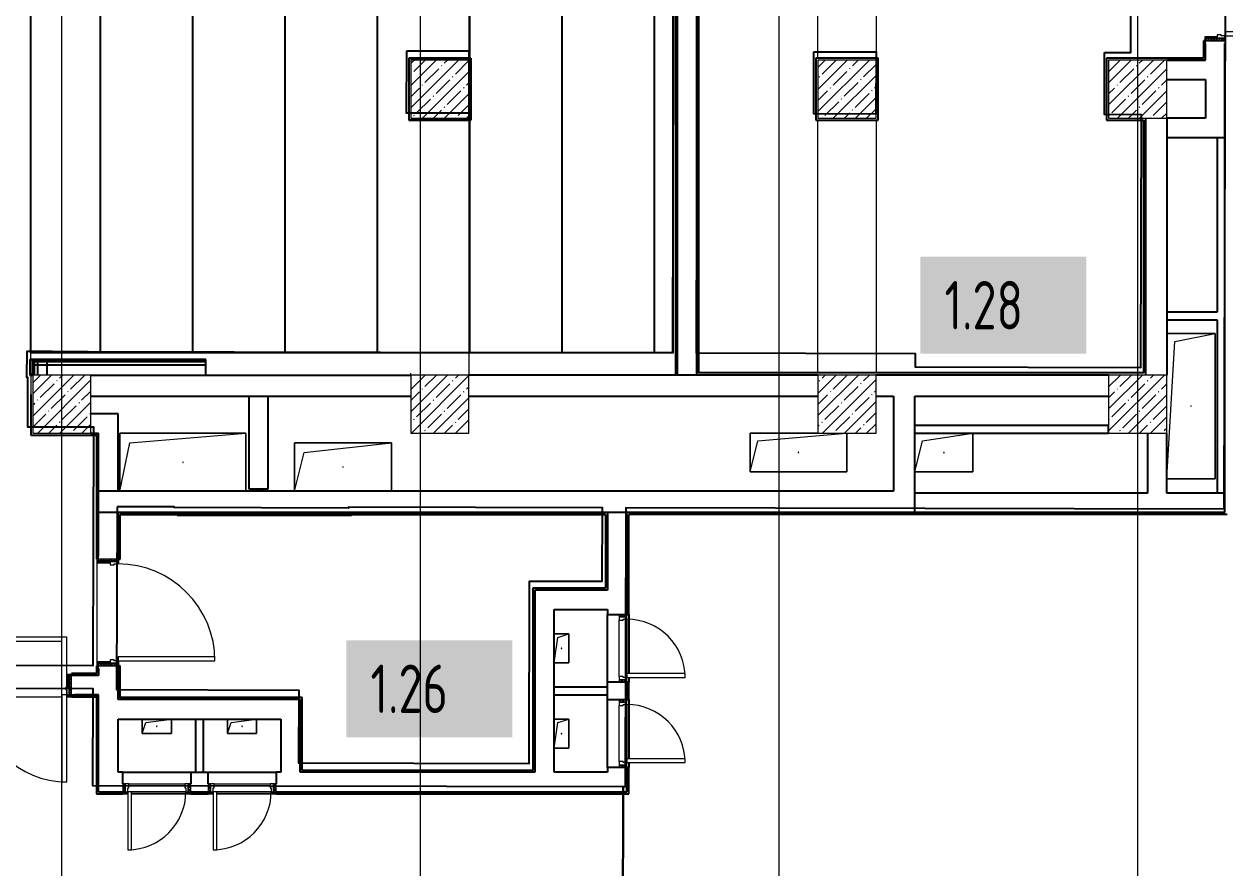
# Model space of a CAD drawing. Header units: millimetres. Extents: x 3914 to 443608, y -156176 to 78197.
# Drawn here: x 48077 to 60467, y -136000 to -127290 of the extents above; entities that cross this region are included whole.
import ezdxf

# ---------------------------------------------------------------- set-up
doc = ezdxf.new("R2010")
doc.units = ezdxf.units.MM
doc.linetypes.add('200_ШТРИХ__ш1_п0_6_', pattern=[160, 100, -60])
for name, color, linetype, lineweight in [('A-DOOR-1', 7, 'Continuous', 5), ('A-DOOR-2', 7, '200_ШТРИХ__ш1_п0_6_', 5), ('A-DOOR-FRAM-2', 7, 'Continuous', 5), ('A-FLOR', 7, 'Continuous', 9), ('A-GENM', 7, 'Continuous', 9), ('S-COLS-1', 7, 'Continuous', 5), ('Оси', 7, 'Continuous', 9)]:
    doc.layers.add(name, color=color, linetype=linetype, lineweight=lineweight)
doc.layers.add('A-DOOR-FRAM-1', color=7, linetype='Continuous', lineweight=5, true_color=0xc0c0c0)
doc.styles.add('СПДС', font='ГОСТ тип А.ttf', dxfattribs={"width": 0.9})
pattern_1 = [(135, (1751.41, 164.685), (-14.14214, -14.14214), []), (225, (1751.41, 164.685), (14.14214, -14.14214), [])]
pattern_2 = [(45, (-371.384, 164.685), (-14.1421, 14.1421), []), (135, (-371.384, 164.685), (-14.1421, -14.1421), [])]
pattern_3 = [(135, (1951.41, 164.685), (-14.14214, -14.14214), []), (225, (1951.41, 164.685), (14.14214, -14.14214), [])]
pattern_4 = [(45, (-171.384, 164.685), (-14.1421, 14.1421), []), (135, (-171.384, 164.685), (-14.1421, -14.1421), [])]

# ---------------------------------------------------------------- blocks, each defined once
blk = doc.blocks.new('BSC_Колонна _Прямоугольная - 600х600-V20-Объем проектирования 1 этажа')
at = {"layer": 'S-COLS-1'}
h = blk.add_hatch(dxfattribs=at)
h.set_pattern_fill('FP_30', color=256, style=0, pattern_type=2)
h.set_pattern_definition([(45, (-26110, -14900), (-114.04925, 114.04925), []), (45, (-25995.95, -14900), (-114.04925, 114.04925), [201.613, -40.323, 6.706, -33.617])])
h.paths.add_polyline_path([(300, -300), (300, 300), (-300, 300), (-300, -300)])
for p, q in [((300, 300), (-300, 300)), ((-300, 300), (-300, -300)), ((300, -300), (300, 300)), ((-300, -300), (300, -300))]:
    blk.add_line(p, q, dxfattribs=at)
blk = doc.blocks.new('BSC_Колонна _Прямоугольная - 600х600-V55-Объем проектирования 1 этажа')
at = {"layer": 'S-COLS-1'}
h = blk.add_hatch(dxfattribs=at)
h.set_pattern_fill('FP_81', color=256, style=0, pattern_type=2)
h.set_pattern_definition([(45, (-33310, -18150), (-114.04925, 114.04925), []), (45, (-33195.95, -18150), (-114.04925, 114.04925), [201.613, -40.323, 6.706, -33.617])])
h.paths.add_polyline_path([(-300, -300), (300, -300), (300, 300), (-300, 300), (-300, -138)])
for p, q in [((300, 300), (-300, 300)), ((-300, 300), (-300, -300)), ((300, -300), (300, 300)), ((-300, -300), (300, -300))]:
    blk.add_line(p, q, dxfattribs=at)
blk = doc.blocks.new('BSC_Колонна _Прямоугольная - 600х600-V68-Объем проектирования 1 этажа')
at = {"layer": 'S-COLS-1'}
h = blk.add_hatch(dxfattribs=at)
h.set_pattern_fill('FP_90', color=256, style=0, pattern_type=2)
h.set_pattern_definition([(45, (-33310, -14900), (-114.04925, 114.04925), []), (45, (-33195.95, -14900), (-114.04925, 114.04925), [201.613, -40.323, 6.706, -33.617])])
h.paths.add_polyline_path([(300, -300), (300, 300), (-300, 300), (-300, -300), (-100, -300)])
for p, q in [((300, 300), (-300, 300)), ((-300, 300), (-300, -300)), ((300, -300), (300, 300)), ((-300, -300), (300, -300))]:
    blk.add_line(p, q, dxfattribs=at)
blk = doc.blocks.new('BSC_Колонна _Прямоугольная - 600х600-V87-Объем проектирования 1 этажа')
at = {"layer": 'S-COLS-1'}
h = blk.add_hatch(dxfattribs=at)
h.set_pattern_fill('FP_104', color=256, style=0, pattern_type=2)
h.set_pattern_definition([(45, (-30310, -14900), (-114.04925, 114.04925), []), (45, (-30195.95, -14900), (-114.04925, 114.04925), [201.613, -40.323, 6.706, -33.617])])
h.paths.add_polyline_path([(31, -300), (300, -300), (300, 300), (-300, 300), (-300, -300)])
for p, q in [((300, 300), (-300, 300)), ((-300, 300), (-300, -300)), ((300, -300), (300, 300)), ((-300, -300), (300, -300))]:
    blk.add_line(p, q, dxfattribs=at)
blk = doc.blocks.new('110_Дверь_СКБ_2Ст - Д-10 1800x2100h_Актовый зал EI30-23435156-Объем проектирования 1 этажа')
at = {"layer": 'A-DOOR-2'}
h = blk.add_hatch(dxfattribs=at)
h.set_pattern_fill('FP_114', color=256, style=0, pattern_type=2)
h.set_pattern_definition([(135, (1351.41, 164.685), (-14.1421, -14.1421), []), (225, (1351.41, 164.685), (14.1421, -14.1421), [])])
h.paths.add_polyline_path([(937.5, 100), (937.5, -100), (962.5, -100), (962.5, 100)])
at = {"layer": 'A-DOOR-FRAM-2'}
h = blk.add_hatch(dxfattribs=at)
h.set_pattern_fill('FP_115', color=256, style=0, pattern_type=2)
h.set_pattern_definition([(45, (-771.384, 164.685), (-14.1421, 14.1421), []), (135, (-771.384, 164.685), (-14.1421, -14.1421), [])])
h.paths.add_polyline_path([(-937.5, 100), (-937.5, -100), (-912.5, -100), (-912.5, 100)])
at = {"layer": 'A-DOOR-1'}
for p, q in [((-887.5, 1000), (-887.5, 100)), ((-837.5, 1000), (-887.5, 1000)), ((-837.5, 100), (-837.5, 1000)), ((912.5, 1000), (862.5, 1000)), ((862.5, 1000), (862.5, 100)), ((912.5, 100), (912.5, 1000)), ((-887.5, 100), (-837.5, 100)), ((862.5, 100), (912.5, 100))]:
    blk.add_line(p, q, dxfattribs=at)
for centre, start, end in [((-887.5, 100), 0, 90), ((912.5, 100), 90, 180)]:
    blk.add_arc(centre, 900, start, end, dxfattribs=at)
at = {"layer": 'A-DOOR-FRAM-1'}
for p, q in [((-897.5, 108), (-967.5, 108)), ((-967.5, 108), (-967.5, 100)), ((-967.5, 100), (-897.5, 100)), ((-912.5, 100), (-937.5, 100)), ((-937.5, 100), (-937.5, -100)), ((-887.5, 100), (-912.5, 100)), ((-912.5, 100), (-912.5, 20)), ((-912.5, -100), (-912.5, 100)), ((-912.5, 20), (-877.5, 20)), ((-897.5, 20), (-912.5, 20)), ((-912.5, 20), (-912.5, -100)), ((-897.5, 100), (-897.5, 108)), ((-897.5, -100), (-897.5, 20)), ((-887.5, 50), (-887.5, 100)), ((-877.5, 50), (-887.5, 50)), ((-877.5, 20), (-877.5, 50)), ((912.5, 50), (902.5, 50)), ((902.5, 50), (902.5, 20)), ((902.5, 20), (937.5, 20)), ((912.5, 100), (912.5, 50)), ((937.5, 100), (912.5, 100)), ((992.5, 108), (922.5, 108)), ((922.5, 108), (922.5, 100)), ((922.5, 100), (992.5, 100)), ((937.5, 20), (922.5, 20)), ((922.5, 20), (922.5, -100)), ((937.5, 20), (937.5, 100)), ((962.5, 100), (937.5, 100)), ((937.5, 100), (937.5, -100)), ((937.5, -100), (937.5, 20)), ((962.5, -100), (962.5, 100)), ((992.5, 100), (992.5, 108)), ((-897.5, -100), (-967.5, -100)), ((-967.5, -100), (-967.5, -108)), ((-967.5, -108), (-897.5, -108)), ((-937.5, -100), (-912.5, -100)), ((-912.5, -100), (-897.5, -100)), ((-897.5, -108), (-897.5, -100)), ((922.5, -100), (937.5, -100)), ((992.5, -100), (922.5, -100)), ((922.5, -100), (922.5, -108)), ((922.5, -108), (992.5, -108)), ((937.5, -100), (962.5, -100)), ((992.5, -108), (992.5, -100))]:
    blk.add_line(p, q, dxfattribs=at)
blk = doc.blocks.new('110_Дверь_СКБ_1Ст_Внутренняя1 - Д-4к_п__1100x2100h_Артистические EI30-23988509-Объем проектирования 1 этажа')
at = {"layer": 'A-DOOR-2'}
h = blk.add_hatch(dxfattribs=at)
h.set_pattern_fill('FP_75', color=256, style=0, pattern_type=2)
h.set_pattern_definition(pattern_1)
h.paths.add_polyline_path([(562.5, 100), (537.5, 100), (537.5, -100), (562.5, -100)])
at = {"layer": 'A-DOOR-FRAM-2'}
h = blk.add_hatch(dxfattribs=at)
h.set_pattern_fill('FP_76', color=256, style=0, pattern_type=2)
h.set_pattern_definition(pattern_2)
h.paths.add_polyline_path([(-512.5, -100), (-512.5, 100), (-537.5, 100), (-537.5, -100)])
at = {"layer": 'A-DOOR-1'}
for p, q in [((512.5, 1100), (472.5, 1100)), ((472.5, 1100), (472.5, 100)), ((512.5, 100), (512.5, 1100)), ((472.5, 100), (512.5, 100))]:
    blk.add_line(p, q, dxfattribs=at)
blk.add_arc((512.5, 100), 1000, 90, 180, dxfattribs=at)
at = {"layer": 'A-DOOR-FRAM-1'}
for p, q in [((-497.5, 108), (-567.5, 108)), ((-567.5, 108), (-567.5, 100)), ((-567.5, 100), (-497.5, 100)), ((-512.5, 100), (-537.5, 100)), ((-537.5, 100), (-537.5, -100)), ((-487.5, 100), (-512.5, 100)), ((-512.5, 100), (-512.5, 20)), ((-512.5, -100), (-512.5, 100)), ((-497.5, 100), (-512.5, 100)), ((-512.5, 100), (-512.5, 99)), ((-512.5, 99), (-497.5, 99)), ((-512.5, 20), (-477.5, 20)), ((-497.5, 20), (-512.5, 20)), ((-512.5, 20), (-512.5, -100)), ((-497.5, 100), (-497.5, 108)), ((-497.5, 99), (-497.5, 100)), ((-497.5, -100), (-497.5, 20)), ((-487.5, 60), (-487.5, 100)), ((-477.5, 60), (-487.5, 60)), ((-477.5, 20), (-477.5, 60)), ((512.5, 60), (502.5, 60)), ((502.5, 60), (502.5, 20)), ((502.5, 20), (537.5, 20)), ((512.5, 100), (512.5, 60)), ((537.5, 100), (512.5, 100)), ((592.5, 108), (522.5, 108)), ((522.5, 108), (522.5, 100)), ((537.5, 100), (522.5, 100)), ((522.5, 100), (522.5, 99)), ((522.5, 100), (592.5, 100)), ((522.5, 99), (537.5, 99)), ((537.5, 20), (522.5, 20)), ((522.5, 20), (522.5, -100)), ((537.5, 20), (537.5, 100)), ((562.5, 100), (537.5, 100)), ((537.5, 100), (537.5, -100)), ((537.5, 99), (537.5, 100)), ((537.5, -100), (537.5, 20)), ((562.5, -100), (562.5, 100)), ((592.5, 100), (592.5, 108)), ((-497.5, -100), (-567.5, -100)), ((-567.5, -100), (-567.5, -108)), ((-567.5, -108), (-497.5, -108)), ((-537.5, -100), (-512.5, -100)), ((-512.5, -100), (-497.5, -100)), ((-497.5, -108), (-497.5, -100)), ((522.5, -100), (537.5, -100)), ((592.5, -100), (522.5, -100)), ((522.5, -100), (522.5, -108)), ((522.5, -108), (592.5, -108)), ((537.5, -100), (562.5, -100)), ((592.5, -108), (592.5, -100))]:
    blk.add_line(p, q, dxfattribs=at)
blk = doc.blocks.new('110_Дверь_СКБ_1Ст_Внутренняя1 - Д-4к_л_ 1100x2100h_кладовая-31838514-Объем проектирования 1 этажа')
at = {"layer": 'A-DOOR-2'}
h = blk.add_hatch(dxfattribs=at)
h.set_pattern_fill('FP_75', color=256, style=0, pattern_type=2)
h.set_pattern_definition(pattern_1)
h.paths.add_polyline_path([(562.5, 100), (537.5, 98.4), (537.5, -100), (562.5, -100)])
at = {"layer": 'A-DOOR-FRAM-2'}
h = blk.add_hatch(dxfattribs=at)
h.set_pattern_fill('FP_76', color=256, style=0, pattern_type=2)
h.set_pattern_definition(pattern_2)
h.paths.add_polyline_path([(-512.5, -100), (-512.5, 100), (-537.5, 100), (-537.5, -100)])
at = {"layer": 'A-DOOR-1'}
for p, q in [((512.5, 1100), (472.5, 1100)), ((472.5, 1100), (472.5, 100)), ((512.5, 100), (512.5, 1100)), ((472.5, 100), (512.5, 100))]:
    blk.add_line(p, q, dxfattribs=at)
blk.add_arc((512.5, 100), 1000, 90, 180, dxfattribs=at)
at = {"layer": 'A-DOOR-FRAM-1'}
for p, q in [((-497.5, 108), (-567.5, 108)), ((-567.5, 108), (-567.5, 100)), ((-567.5, 100), (-497.5, 100)), ((-512.5, 100), (-537.5, 100)), ((-537.5, 100), (-537.5, -100)), ((-487.5, 100), (-512.5, 100)), ((-512.5, 100), (-512.5, 20)), ((-512.5, -100), (-512.5, 100)), ((-497.5, 100), (-512.5, 100)), ((-512.5, 100), (-512.5, 99)), ((-512.5, 99), (-497.5, 99)), ((-512.5, 20), (-477.5, 20)), ((-497.5, 20), (-512.5, 20)), ((-512.5, 20), (-512.5, -100)), ((-497.5, 100), (-497.5, 108)), ((-497.5, 99), (-497.5, 100)), ((-497.5, -100), (-497.5, 20)), ((-487.5, 60), (-487.5, 100)), ((-477.5, 60), (-487.5, 60)), ((-477.5, 20), (-477.5, 60)), ((512.5, 60), (502.5, 60)), ((502.5, 60), (502.5, 20)), ((502.5, 20), (537.5, 20)), ((512.5, 100), (512.5, 60)), ((537.5, 100), (512.5, 100)), ((592.5, 108), (522.5, 108)), ((522.5, 108), (522.5, 100)), ((537.5, 100), (522.5, 100)), ((522.5, 100), (522.5, 99)), ((522.5, 100), (592.5, 100)), ((522.5, 99), (537.5, 99)), ((537.5, 20), (522.5, 20)), ((522.5, 20), (522.5, -100)), ((537.5, 20), (537.5, 100)), ((562.5, 100), (537.5, 100)), ((537.5, 100), (537.5, -100)), ((537.5, 99), (537.5, 100)), ((537.5, -100), (537.5, 20)), ((562.5, -100), (562.5, 100)), ((592.5, 100), (592.5, 108)), ((-497.5, -100), (-567.5, -100)), ((-567.5, -100), (-567.5, -108)), ((-567.5, -108), (-497.5, -108)), ((-537.5, -100), (-512.5, -100)), ((-512.5, -100), (-497.5, -100)), ((-497.5, -108), (-497.5, -100)), ((522.5, -100), (537.5, -100)), ((592.5, -100), (522.5, -100)), ((522.5, -100), (522.5, -108)), ((522.5, -108), (592.5, -108)), ((537.5, -100), (562.5, -100)), ((592.5, -108), (592.5, -100))]:
    blk.add_line(p, q, dxfattribs=at)
blk = doc.blocks.new('GM_Отверстие прямоугольное _в плите_ - Отверстие-22228780-Объем проектирования 1 этажа')
at = {"layer": 'A-GENM'}
for p, q in [((-75, 150), (75, 150)), ((75, 150), (-75, 150)), ((-37.5, 112.5), (75, 150)), ((75, 150), (75, -150)), ((75, -150), (75, 150)), ((-75, -150), (-37.5, 112.5)), ((75, -150), (-75, -150)), ((-75, -150), (75, -150))]:
    blk.add_line(p, q, dxfattribs=at)
for start, end in [(360, 180), (180, 360)]:
    blk.add_arc((0, 0), 2.5, start, end, dxfattribs=at)
blk = doc.blocks.new('BSC_Колонна _Прямоугольная - 600х600-V142-Объем проектирования 1 этажа')
at = {"layer": 'S-COLS-1'}
h = blk.add_hatch(dxfattribs=at)
h.set_pattern_fill('FP_144', color=256, style=0, pattern_type=2)
h.set_pattern_definition([(45, (-22210, -14900), (-114.0493, 114.0493), []), (45, (-22095.95, -14900), (-114.0493, 114.0493), [201.613, -40.323, 6.706, -33.617])])
h.paths.add_polyline_path([(161, -300), (300, -300), (300, 300), (-300, 300), (-300, -300)])
for p, q in [((300, 300), (-300, 300)), ((-300, 300), (-300, -300)), ((300, -300), (300, 300)), ((-300, -300), (300, -300))]:
    blk.add_line(p, q, dxfattribs=at)
blk = doc.blocks.new('BSC_Колонна _Прямоугольная - 600х600-V143-Объем проектирования 1 этажа')
at = {"layer": 'S-COLS-1'}
h = blk.add_hatch(dxfattribs=at)
h.set_pattern_fill('FP_146', color=256, style=0, pattern_type=2)
h.set_pattern_definition([(45, (-26110, -18150), (-114.04925, 114.04925), []), (45, (-25995.95, -18150), (-114.04925, 114.04925), [201.613, -40.323, 6.706, -33.617])])
h.paths.add_polyline_path([(280, -300), (300, -300), (300, 300), (-300, 300), (-300, -300), (76, -300)])
for p, q in [((300, 300), (-300, 300)), ((-300, 300), (-300, -300)), ((300, -300), (300, 300)), ((-300, -300), (300, -300))]:
    blk.add_line(p, q, dxfattribs=at)
blk = doc.blocks.new('BSC_Колонна _Прямоугольная - 600х600-23728797-Объем проектирования 1 этажа')
at = {"layer": 'S-COLS-1'}
h = blk.add_hatch(dxfattribs=at)
h.set_pattern_fill('FP_147', color=256, style=0, pattern_type=2)
h.set_pattern_definition([(45, (-30310, -18150), (-114.04925, 114.04925), []), (45, (-30195.95, -18150), (-114.04925, 114.04925), [201.613, -40.323, 6.706, -33.617])])
h.paths.add_polyline_path([(212, -300), (300, -300), (300, 300), (-300, 300), (-300, -300)])
for p, q in [((300, 300), (-300, 300)), ((-300, 300), (-300, -300)), ((300, -300), (300, 300)), ((-300, -300), (300, -300))]:
    blk.add_line(p, q, dxfattribs=at)
blk = doc.blocks.new('GM_Отверстие прямоугольное _в плите_ - Отверстие-21959735-Объем проектирования 1 этажа')
at = {"layer": 'A-GENM'}
for p, q in [((-250, 750), (250, 750)), ((250, 750), (-250, 750)), ((-167, 667), (250, 750)), ((250, 750), (250, -750)), ((250, -750), (250, 750)), ((-250, -742), (-167, 667)), ((250, -750), (-250, -750)), ((-250, -750), (250, -750))]:
    blk.add_line(p, q, dxfattribs=at)
for start, end in [(360, 180), (180, 360)]:
    blk.add_arc((0, 0), 2.5, start, end, dxfattribs=at)
blk = doc.blocks.new('GM_Отверстие прямоугольное _в плите_ - Отверстие-21955464-Объем проектирования 1 этажа')
at = {"layer": 'A-GENM'}
for p, q in [((-220, 120), (300, 200)), ((300, 200), (300, -200)), ((300, -200), (300, 200)), ((-300, -200), (-220, 120)), ((300, -200), (-300, -200)), ((-300, -200), (300, -200))]:
    blk.add_line(p, q, dxfattribs=at)
for start, end in [(360, 180), (180, 360)]:
    blk.add_arc((0, 0), 2.5, start, end, dxfattribs=at)
blk = doc.blocks.new('GM_Отверстие прямоугольное _в плите_ - Отверстие-22278810-Объем проектирования 1 этажа')
at = {"layer": 'A-GENM'}
for p, q in [((-500, -200), (-500, 200)), ((-500, 200), (200, 200)), ((200, 200), (-500, 200)), ((-500, 200), (-500, -200)), ((-420, 120), (495, 200)), ((500, 200), (500, -200)), ((500, -200), (500, 200)), ((-500, -200), (-420, 120)), ((500, -200), (-500, -200)), ((-500, -200), (500, -200))]:
    blk.add_line(p, q, dxfattribs=at)
for start, end in [(360, 180), (180, 360)]:
    blk.add_arc((0, 0), 2.5, start, end, dxfattribs=at)
blk = doc.blocks.new('GM_Отверстие прямоугольное _в плите_ - Отверстие-21955708-Объем проектирования 1 этажа')
at = {"layer": 'A-GENM'}
for p, q in [((-500, -250), (-500, 250)), ((-500, 250), (500, 250)), ((500, 250), (-500, 250)), ((-500, 250), (-500, -250)), ((-400, 150), (500, 250)), ((500, 250), (500, -250)), ((500, -250), (500, 250)), ((-500, -250), (-400, 150))]:
    blk.add_line(p, q, dxfattribs=at)
for start, end in [(360, 180), (180, 360)]:
    blk.add_arc((0, 0), 2.5, start, end, dxfattribs=at)
blk = doc.blocks.new('GM_Отверстие прямоугольное _в плите_ - Отверстие-21989797-Объем проектирования 1 этажа')
at = {"layer": 'A-GENM'}
for p, q in [((-650, -300), (-650, 300)), ((-650, 300), (650, 300)), ((650, 300), (-650, 300)), ((-650, 300), (-650, -300)), ((-550, 200), (650, 300)), ((650, 300), (650, -300)), ((650, -300), (650, 300)), ((-650, -300), (-550, 200))]:
    blk.add_line(p, q, dxfattribs=at)
for start, end in [(360, 180), (180, 360)]:
    blk.add_arc((0, 0), 2.5, start, end, dxfattribs=at)
blk = doc.blocks.new('110_Дверь_СКБ_1Ст - д-18 700x2100h_Технический шкаф ЭОМ и СС-23257539-Объем проектирования 1 этажа')
at = {"layer": 'A-DOOR-2'}
h = blk.add_hatch(dxfattribs=at)
h.set_pattern_fill('FP_121', color=256, style=0, pattern_type=2)
h.set_pattern_definition(pattern_3)
h.paths.add_polyline_path([(337.5, 100), (337.5, 20), (362.5, 20), (362.5, 100)])
at = {"layer": 'A-DOOR-FRAM-2'}
h = blk.add_hatch(dxfattribs=at)
h.set_pattern_fill('FP_122', color=256, style=0, pattern_type=2)
h.set_pattern_definition(pattern_4)
h.paths.add_polyline_path([(-337.5, 100), (-337.5, 20), (-312.5, 20), (-312.5, 100)])
at = {"layer": 'A-DOOR-1'}
for p, q in [((312.5, 700), (272.5, 700)), ((272.5, 700), (272.5, 100)), ((312.5, 100), (312.5, 700)), ((272.5, 100), (312.5, 100))]:
    blk.add_line(p, q, dxfattribs=at)
blk.add_arc((312.5, 100), 600, 90, 180, dxfattribs=at)
at = {"layer": 'A-DOOR-FRAM-1'}
for p, q in [((-312.5, 100), (-337.5, 100)), ((-337.5, 100), (-337.5, 20)), ((-337.5, 20), (-312.5, 20)), ((-287.5, 100), (-312.5, 100)), ((-312.5, 100), (-312.5, 20)), ((-312.5, 20), (-312.5, 100)), ((-312.5, 20), (-277.5, 20)), ((-287.5, 60), (-287.5, 100)), ((-287.5, 100), (272.5, 100)), ((-277.5, 60), (-287.5, 60)), ((-277.5, 20), (-277.5, 60)), ((302.5, 20), (-277.5, 20)), ((312.5, 60), (302.5, 60)), ((302.5, 60), (302.5, 20)), ((302.5, 20), (337.5, 20)), ((312.5, 100), (312.5, 60)), ((337.5, 100), (312.5, 100)), ((337.5, 20), (337.5, 100)), ((362.5, 100), (337.5, 100)), ((337.5, 100), (337.5, 20)), ((337.5, 20), (362.5, 20)), ((362.5, 20), (362.5, 100))]:
    blk.add_line(p, q, dxfattribs=at)
blk = doc.blocks.new('GM_Отверстие прямоугольное _в плите_ - Отверстие-21620300-Объем проектирования 1 этажа')
at = {"layer": 'A-GENM'}
for p, q in [((-150, -75), (-150, 75)), ((-150, 75), (-150, -75)), ((-150, -75), (-112.5, 37.5)), ((-112.5, 37.5), (150, 75)), ((150, 75), (150, -75)), ((150, -75), (150, 75)), ((150, -75), (-150, -75)), ((-150, -75), (150, -75))]:
    blk.add_line(p, q, dxfattribs=at)
for start, end in [(360, 180), (180, 360)]:
    blk.add_arc((0, 0), 2.5, start, end, dxfattribs=at)
blk = doc.blocks.new('110_Дверь_СКБ_1Ст - д-18 700x2100h_Технический шкаф ЭОМ и СС-V103-Объем проектирования 1 этажа')
at = {"layer": 'A-DOOR-2'}
h = blk.add_hatch(dxfattribs=at)
h.set_pattern_fill('FP_121', color=256, style=0, pattern_type=2)
h.set_pattern_definition(pattern_3)
h.paths.add_polyline_path([(337.5, 100), (337.5, 20), (362.5, 20), (362.5, 100)])
at = {"layer": 'A-DOOR-FRAM-2'}
h = blk.add_hatch(dxfattribs=at)
h.set_pattern_fill('FP_122', color=256, style=0, pattern_type=2)
h.set_pattern_definition(pattern_4)
h.paths.add_polyline_path([(-337.5, 100), (-337.5, 20), (-312.5, 20), (-312.5, 100)])
at = {"layer": 'A-DOOR-1'}
for p, q in [((312.5, 700), (272.5, 700)), ((272.5, 700), (272.5, 100)), ((312.5, 100), (312.5, 700)), ((272.5, 100), (312.5, 100))]:
    blk.add_line(p, q, dxfattribs=at)
blk.add_arc((312.5, 100), 600, 90, 180, dxfattribs=at)
at = {"layer": 'A-DOOR-FRAM-1'}
for p, q in [((-312.5, 100), (-337.5, 100)), ((-337.5, 100), (-337.5, 20)), ((-337.5, 20), (-312.5, 20)), ((-287.5, 100), (-312.5, 100)), ((-312.5, 100), (-312.5, 20)), ((-312.5, 20), (-312.5, 100)), ((-312.5, 20), (-277.5, 20)), ((-287.5, 60), (-287.5, 100)), ((-287.5, 100), (272.5, 100)), ((-277.5, 60), (-287.5, 60)), ((-277.5, 20), (-277.5, 60)), ((302.5, 20), (-277.5, 20)), ((312.5, 60), (302.5, 60)), ((302.5, 60), (302.5, 20)), ((302.5, 20), (337.5, 20)), ((312.5, 100), (312.5, 60)), ((337.5, 100), (312.5, 100)), ((337.5, 20), (337.5, 100)), ((362.5, 100), (337.5, 100)), ((337.5, 100), (337.5, 20)), ((337.5, 20), (362.5, 20)), ((362.5, 20), (362.5, 100))]:
    blk.add_line(p, q, dxfattribs=at)
blk = doc.blocks.new('BSC_Колонна _Прямоугольная - 600х600-V278-Объем проектирования 1 этажа')
at = {"layer": 'S-COLS-1'}
for p, q in [((300, 300), (-300, 300)), ((-300, 300), (-300, -300)), ((300, -300), (300, 300)), ((-300, -300), (300, -300))]:
    blk.add_line(p, q, dxfattribs=at)

msp = doc.modelspace()

# ---------------------------------------------------------------- hatches: boundary and pattern name
h = msp.add_hatch()
h.set_pattern_fill('ANSI31', color=256, scale=300, angle=45)
h.set_pattern_definition([(90, (231745.4, -119097.7), (-952.5, 0), [])])
h.paths.add_polyline_path([(48147, -126912.7), (54769.3, -126912.7), (54769.3, -130683.2), (48147, -130683.2)])

# ---------------------------------------------------------------- linework, layer by layer
for p, q in [((54797, -119622.7), (54797, -130902.7)), ((54817, -119612.7), (54817, -130912.7)), ((55017, -130912.7), (55017, -126212.7)), ((55038, -130891.7), (55038, -126233.7)), ((60246, -127462.7), (60246, -127642.7)), ((60247, -127462.7), (60246, -127462.7)), ((60259, -127462.7), (60247, -127462.7)), ((60267, -127662.7), (60267, -127492.7)), ((60467, -132332.7), (60467, -127492.7)), ((52688, -127641.7), (52046, -127641.7)), ((52046, -127641.7), (52046, -128283.7)), ((52047, -127642.7), (52047, -128282.7)), ((52047, -127642.7), (52687, -127642.7)), ((52667, -127662.7), (52677, -127662.7)), ((52677, -127662.7), (52677, -127642.7)), ((52687, -127642.7), (52687, -128282.7)), ((52688, -128283.7), (52688, -127641.7)), ((56888, -127641.7), (56246, -127641.7)), ((56246, -127641.7), (56246, -128283.7)), ((56888, -128283.7), (56888, -127641.7)), ((60246, -127641.7), (59246, -127641.7)), ((59246, -127641.7), (59246, -128283.7)), ((60267, -127662.7), (59867, -127662.7)), ((59867, -127662.7), (60267, -127662.7)), ((60247, -127642.7), (60246, -127642.7)), ((59867, -127862.7), (60267, -127862.7)), ((60267, -127862.7), (60267, -128262.7)), ((52046, -128283.7), (52688, -128283.7)), ((52687, -128282.7), (52047, -128282.7)), ((52677, -128262.7), (52667, -128262.7)), ((52677, -128282.7), (52677, -128262.7)), ((56246, -128283.7), (56888, -128283.7)), ((56247, -128282.7), (56247, -128282.7)), ((59246, -128283.7), (59626.5, -128283.7)), ((59626.5, -128283.7), (59626.5, -130891.7)), ((59627.5, -128282.7), (59627.5, -128283.7)), ((59647.5, -128262.7), (59647.5, -130912.7)), ((60267, -128262.7), (59867.5, -128262.7)), ((59867.5, -128262.7), (59867.5, -130912.7)), ((59867.5, -128462.7), (60387, -128462.7)), ((60387, -128462.7), (60387, -130262.7)), ((60387, -128462.7), (60467, -128462.7)), ((60387, -130262.7), (59867.5, -130262.7)), ((59867.5, -130342.7), (60387, -130342.7)), ((60387, -130342.7), (60387, -132132.7)), ((48147, -130751.7), (48136, -130751.7)), ((48136, -130751.7), (48136, -130912.7)), ((48167, -130751.7), (48147, -130751.7)), ((48147, -130751.7), (48147, -130762.7)), ((48147, -130912.7), (48147, -130762.7)), ((49952, -130751.7), (48167, -130751.7)), ((48167, -130751.7), (48167, -130912.7)), ((48167, -130762.7), (49952, -130762.7)), ((48317, -130775.7), (48167, -130775.7)), ((49952, -130775.7), (48167, -130775.7)), ((49952, -130812.7), (48167, -130812.7)), ((48180, -130775.7), (48180, -130912.7)), ((48217, -130775.7), (48217, -130912.7)), ((48317, -130912.7), (48317, -130775.7)), ((49952, -130762.7), (49952, -130751.7)), ((49952, -130912.7), (49952, -130762.7)), ((48136, -130912.7), (48147, -130912.7)), ((48167, -130902.7), (48147, -130902.7)), ((48147, -130912.7), (48167, -130912.7)), ((48767, -130912.7), (52067, -130912.7)), ((56267, -130912.7), (52667, -130912.7)), ((54797, -130902.7), (54817, -130902.7)), ((55037, -130892.7), (55037, -130891.7)), ((59626.5, -130891.7), (55038, -130891.7)), ((59267, -130912.7), (56867, -130912.7)), ((59627.5, -130892.7), (59626.5, -130892.7)), ((48147, -131112.7), (48146, -131112.7)), ((48146, -131112.7), (48146, -131533.7)), ((48767, -131132.7), (52067, -131132.7)), ((50397, -131132.7), (50397, -132087.7)), ((50597, -132087.7), (50597, -131132.7)), ((52667, -131132.7), (56267, -131132.7)), ((56867, -131132.7), (57047, -131132.7)), ((57047, -131132.7), (57047, -132112.7)), ((57267, -131132.7), (59267, -131132.7)), ((57267, -132132.7), (57267, -131132.7)), ((49047, -131312.7), (48767, -131312.7)), ((49047, -132112.7), (49047, -131312.7)), ((59266.7, -131432.7), (57267, -131432.7)), ((59266.7, -131512.7), (59266.7, -131432.7)), ((48146, -131533.7), (48826, -131533.7)), ((48767, -131512.7), (48847, -131512.7)), ((48826, -131532.7), (48827, -131532.7)), ((48826, -131533.7), (48826, -132812.7)), ((48847, -132332.7), (48847, -131512.7)), ((57267, -131512.7), (59266.7, -131512.7)), ((59667.5, -131512.7), (59667.5, -132132.7)), ((59867.5, -132132.7), (59867.5, -131512.7)), ((57047, -132112.7), (48847, -132112.7)), ((50397, -132087.7), (50597, -132087.7)), ((59667.5, -132132.7), (57267, -132132.7)), ((57267, -132332.7), (57267, -132132.7)), ((60467, -132132.7), (59867.5, -132132.7)), ((48847, -132782.7), (48847, -132332.7)), ((60467, -132332.7), (48847, -132332.7)), ((49047, -132782.7), (49047, -132332.7)), ((54077, -132352.7), (49067, -132352.7)), ((49068, -132812.7), (49068, -132353.7)), ((49068, -132353.7), (49657, -132353.7)), ((49657, -132353.7), (49657, -132352.7)), ((49657, -132353.7), (51457, -132353.7)), ((49657, -132353.7), (49657, -132361.7)), ((51457, -132361.7), (49657, -132361.7)), ((51457, -132352.7), (51457, -132353.7)), ((51457, -132353.7), (54076, -132353.7)), ((51457, -132353.7), (51457, -132361.7)), ((54076, -132353.7), (54076, -133111.7)), ((54097, -132332.7), (54097, -133132.7)), ((54297, -133382.7), (54297, -132332.7)), ((54317, -132353.7), (54317, -132352.7)), ((60488, -132353.7), (54317, -132353.7)), ((54318, -133382.7), (54318, -132353.7)), ((48826, -132812.7), (48827, -132812.7)), ((49067, -132812.7), (49068, -132812.7)), ((53326, -133111.7), (53326, -134993.7)), ((54076, -133111.7), (53326, -133111.7)), ((53347, -133132.7), (53347, -135012.7)), ((54097, -133132.7), (53347, -133132.7)), ((54077, -133112.7), (54077, -133111.7)), ((53547, -135012.7), (53547, -133332.7)), ((53547, -133332.7), (54097, -133332.7)), ((54097, -133332.7), (54097, -133382.7)), ((54097, -133382.7), (54217, -133382.7)), ((54097, -134082.7), (54097, -133382.7)), ((54297, -133382.7), (54317, -133382.7)), ((54317, -133382.7), (54318, -133382.7)), ((54318, -133382.7), (54318, -133992.7)), ((48827, -133912.7), (48826, -133912.7)), ((48826, -133912.7), (48826, -133991.7)), ((48839, -133912.7), (48827, -133912.7)), ((49068, -133912.7), (49067, -133912.7)), ((49068, -134241.7), (49068, -133912.7)), ((48826, -133991.7), (48567, -133991.7)), ((48567, -133991.7), (48567, -133992.7)), ((48567, -133992.7), (48567, -134004.7)), ((48827, -133992.7), (48567, -133992.7)), ((48847, -134012.7), (48597, -134012.7)), ((48827, -133991.7), (48827, -133992.7)), ((48847, -133942.7), (48847, -134012.7)), ((49047, -134262.7), (49047, -133942.7)), ((54318, -134032.7), (54318, -134082.7)), ((54097, -134132.7), (53547, -134132.7)), ((54217, -134082.7), (54097, -134082.7)), ((54097, -134262.7), (54097, -134082.7)), ((54297, -134262.7), (54297, -134082.7)), ((54317, -134082.7), (54297, -134082.7)), ((54318, -134082.7), (54317, -134082.7)), ((54318, -134262.7), (54318, -134082.7)), ((48567, -134220.7), (48567, -134232.7)), ((48567, -134232.7), (48567, -134233.7)), ((48567, -134233.7), (48826, -134233.7)), ((48597, -134212.7), (48847, -134212.7)), ((48847, -134212.7), (48597, -134212.7)), ((48826, -134232.7), (48827, -134232.7)), ((48826, -134233.7), (48826, -135233.7)), ((48847, -135212.7), (48847, -134212.7)), ((50927, -134262.7), (49047, -134262.7)), ((49068, -134242.7), (49067, -134242.7)), ((50948, -134241.7), (49068, -134241.7)), ((50927, -135012.7), (50927, -134262.7)), ((50948, -134993.7), (50948, -134241.7)), ((53547, -134212.7), (54097, -134212.7)), ((54097, -134262.7), (54217, -134262.7)), ((54097, -134962.7), (54097, -134262.7)), ((54297, -134262.7), (54317, -134262.7)), ((54317, -134262.7), (54318, -134262.7)), ((54318, -134262.7), (54318, -134872.7)), ((49047, -134462.7), (50727, -134462.7)), ((49047, -135012.7), (49047, -134462.7)), ((49847, -134462.7), (49847, -135012.7)), ((49927, -135012.7), (49927, -134462.7)), ((50727, -134462.7), (50727, -135012.7)), ((54318, -134912.7), (54318, -134962.7)), ((49097, -135012.7), (49047, -135012.7)), ((49097, -135132.7), (49097, -135012.7)), ((49097, -135012.7), (49797, -135012.7)), ((49797, -135012.7), (49797, -135132.7)), ((49797, -135012.7), (49977, -135012.7)), ((49977, -135132.7), (49977, -135012.7)), ((49977, -135012.7), (50677, -135012.7)), ((50727, -135012.7), (50677, -135012.7)), ((50677, -135012.7), (50677, -135132.7)), ((53347, -135012.7), (50927, -135012.7)), ((53327, -134992.7), (50947, -134992.7)), ((50948, -134993.7), (53326, -134993.7)), ((53327, -134992.7), (53327, -134992.7)), ((54097, -135012.7), (53547, -135012.7)), ((54097, -134962.7), (54097, -135012.7)), ((54217, -134962.7), (54097, -134962.7)), ((54297, -135212.7), (54297, -134962.7)), ((54317, -134962.7), (54297, -134962.7)), ((54318, -134962.7), (54317, -134962.7)), ((54318, -135233.7), (54318, -134962.7)), ((48826, -135233.7), (49097, -135233.7)), ((48847, -135212.7), (49097, -135212.7)), ((49097, -135232.7), (49097, -135212.7)), ((49097, -135233.7), (49097, -135232.7)), ((49147, -135233.7), (49097, -135233.7)), ((49797, -135233.7), (49187, -135233.7)), ((49797, -135212.7), (49977, -135212.7)), ((49797, -135212.7), (49797, -135232.7)), ((49797, -135232.7), (49797, -135233.7)), ((49797, -135233.7), (49977, -135233.7)), ((49977, -135232.7), (49977, -135212.7)), ((49977, -135233.7), (49977, -135232.7)), ((50027, -135233.7), (49977, -135233.7)), ((50677, -135233.7), (50067, -135233.7)), ((50677, -135212.7), (54297, -135212.7)), ((50677, -135212.7), (50677, -135232.7)), ((50677, -135232.7), (50677, -135233.7)), ((50677, -135233.7), (54318, -135233.7))]:
    msp.add_line(p, q)
at = {"flags": 128}
msp.add_lwpolyline([(46452.7, -133903.7), (48790.7, -133909.2), (48796.4, -131451.2), (48116.4, -131449.6), (48117.6, -130938.6), (48107.6, -130938.6), (48108.3, -130667.6), (48367.3, -130668.2), (48739.3, -130669.1), (54769.3, -130683.2), (54795, -119704.3), (48134, -119688.6), (48135.2, -119179.6), (46477.2, -119175.8)], dxfattribs=at)
for points in [[(54279.7, -135163.6), (54258.7, -135163.6), (54251.8, -138122.1), (56421.8, -138127.1), (56421.7, -138165.1), (58921.7, -138171), (58921.8, -138133), (64730.8, -138146.7), (64737.2, -135388.7), (64187.2, -135387.4), (64188.5, -134845.4), (64468.5, -134846), (64496.2, -123064.1), (63866.7, -123062.6), (63724.2, -123062.2), (63237.2, -123061.1), (63237.2, -123060.1), (61437.2, -123055.9), (61437.2, -123056.9), (60950.2, -123055.7), (60807.7, -123055.4), (60478.2, -123054.6), (60456.5, -132298.6), (54286.5, -132284.1)], [(59225.5, -127583.7), (59496.5, -127584.3), (59499.8, -126176.3), (55020.9, -126165.8), (55010.3, -130683.8), (57270.2, -130689.1), (57269.9, -130829.1), (59598.4, -130834.6), (59604.5, -128226.6), (59224, -128225.7)], [(52025.6, -127566.8), (52667.6, -127568.3), (52667.2, -127732.3), (52666.4, -128046.3), (52666.1, -128210.3), (52024.1, -128208.8)], [(56225.6, -127576.7), (56867.5, -127578.2), (56866, -128220.2), (56224, -128218.7)], [(49036.5, -132271.8), (49032.1, -134159.8), (50912.1, -134164.2), (50910.3, -134915.2), (53288.3, -134920.8), (53292.7, -133039.8), (54042.7, -133041.5), (54044.5, -132283.5), (51425.5, -132277.4), (51425.5, -132285.4), (49625.5, -132281.2), (49625.5, -132273.2)], [(54251.8, -138122.1), (54258.7, -135164.1), (48787.7, -135151.2), (48790.1, -134151.2), (46452.1, -134145.7), (46449.8, -135124.7), (46428.8, -135134.7), (46421.8, -138103.7)]]:
    msp.add_lwpolyline(points, close=True, dxfattribs=at)
msp.add_lwpolyline([(48147, -126912.7), (54769.3, -126912.7), (54769.3, -130683.2), (48147, -130683.2)], close=True)
at = {"layer": 'A-FLOR'}
for p, q in [((48147, -130751.7), (48147, -119772.7)), ((52667, -125612.7), (52667, -127643.1)), ((55037, -130891.7), (55037, -126232.7)), ((56267, -127642.7), (56267, -126232.7)), ((56867, -126232.7), (56867, -127642.7)), ((60247, -127462.7), (60247, -127642.7)), ((56887, -127642.7), (56247, -127642.7)), ((56247, -127642.7), (56247, -128282.7)), ((56887, -128282.7), (56887, -127642.7)), ((60246, -127642.7), (59247, -127642.7)), ((59247, -127642.7), (59247, -128282.7)), ((52667, -128282.7), (52667, -130912.7)), ((56247, -128282.7), (56887, -128282.7)), ((56267, -130892.7), (56267, -128282.7)), ((56867, -128282.7), (56867, -130892.7)), ((59247, -128282.7), (59627.5, -128282.7)), ((59627.5, -128283.7), (59627.5, -130892.7)), ((48147, -130912.7), (48147, -131532.7)), ((52067, -130912.7), (52067, -130892.7)), ((59626.5, -130892.7), (55037, -130892.7)), ((48147, -131532.7), (48826, -131532.7)), ((48827, -131532.7), (48827, -133991.7)), ((49067, -132812.7), (49067, -132352.7)), ((49068, -132352.7), (54076, -132352.7)), ((54077, -132352.7), (54077, -133111.7)), ((54317, -132352.7), (60487, -132352.7)), ((54317, -133992.7), (54317, -132353.7)), ((48827, -132812.7), (48839, -132812.7)), ((49055, -132812.7), (49067, -132812.7)), ((54077, -133112.7), (53327, -133112.7)), ((53327, -133112.7), (53327, -134992.7)), ((46701.6, -133613.8), (48516.8, -133613.8)), ((48466.8, -133663.8), (46751.6, -133663.8)), ((48466.8, -134213.8), (48466.8, -133663.8)), ((48516.8, -133613.8), (48516.8, -134132.7)), ((49067, -133912.7), (49055, -133912.7)), ((49067, -134242.7), (49067, -133912.7)), ((54317, -134032.7), (54317, -134872.7)), ((48516.8, -134162.7), (48516.8, -134212.7)), ((46767, -134232.7), (48467, -134232.7)), ((48517, -134232.7), (48826, -134232.7)), ((48827, -134212.7), (48827, -135232.7)), ((50947, -134242.7), (49068, -134242.7)), ((50947, -134992.7), (50947, -134242.7)), ((54317, -135232.7), (54317, -134912.7)), ((53326, -134992.7), (50948, -134992.7)), ((48827, -135232.7), (49147, -135232.7)), ((49797, -135232.7), (49187, -135232.7)), ((50027, -135232.7), (49797, -135232.7)), ((50067, -135232.7), (54317, -135232.7))]:
    msp.add_line(p, q, dxfattribs=at)
at = {"layer": 'Оси'}
for points in [[(48467, -148019), (48467, -143019), (48467, -123714.7), (48467, -118714.7)], [(52167, -148019), (52167, -143019), (52167, -123714.7), (52167, -118714.7)], [(55867, -148019), (55867, -143019), (55867, -123714.7), (55867, -118714.7)], [(59567, -148019), (59567, -143019), (59567, -123714.7), (59567, -118714.7)]]:
    msp.add_lwpolyline(points, dxfattribs=at)

# ---------------------------------------------------------------- block references
for name, p, rotation in [('110_Дверь_СКБ_1Ст_Внутренняя1 - Д-4к_п__1100x2100h_Артистические EI30-23988509-Объем проектирования 1 этажа', (60367, -126900.2), 269.9999999999999), ('110_Дверь_СКБ_1Ст_Внутренняя1 - Д-4к_л_ 1100x2100h_кладовая-31838514-Объем проектирования 1 этажа', (48947, -133350.2), 269.9999999999999), ('110_Дверь_СКБ_1Ст - д-18 700x2100h_Технический шкаф ЭОМ и СС-V103-Объем проектирования 1 этажа', (54197, -133720.2), 270), ('110_Дверь_СКБ_2Ст - Д-10 1800x2100h_Актовый зал EI30-23435156-Объем проектирования 1 этажа', (47629.5, -134112.7), 180), ('110_Дверь_СКБ_1Ст - д-18 700x2100h_Технический шкаф ЭОМ и СС-V103-Объем проектирования 1 этажа', (54197, -134600.2), 270), ('110_Дверь_СКБ_1Ст - д-18 700x2100h_Технический шкаф ЭОМ и СС-23257539-Объем проектирования 1 этажа', (49459.5, -135112.7), 180), ('110_Дверь_СКБ_1Ст - д-18 700x2100h_Технический шкаф ЭОМ и СС-23257539-Объем проектирования 1 этажа', (50339.5, -135112.7), 180)]:
    msp.add_blockref(name, p, dxfattribs=dict(rotation=rotation))
for name, p in [('BSC_Колонна _Прямоугольная - 600х600-V143-Объем проектирования 1 этажа', (52367, -127962.7)), ('BSC_Колонна _Прямоугольная - 600х600-23728797-Объем проектирования 1 этажа', (56567, -127962.7)), ('BSC_Колонна _Прямоугольная - 600х600-V278-Объем проектирования 1 этажа', (56567, -127962.7)), ('BSC_Колонна _Прямоугольная - 600х600-V55-Объем проектирования 1 этажа', (59567, -127962.7)), ('GM_Отверстие прямоугольное _в плите_ - Отверстие-21959735-Объем проектирования 1 этажа', (60117, -131232.7)), ('BSC_Колонна _Прямоугольная - 600х600-V142-Объем проектирования 1 этажа', (48467, -131212.7)), ('BSC_Колонна _Прямоугольная - 600х600-V20-Объем проектирования 1 этажа', (52367, -131212.7)), ('BSC_Колонна _Прямоугольная - 600х600-V87-Объем проектирования 1 этажа', (56567, -131212.7)), ('BSC_Колонна _Прямоугольная - 600х600-V68-Объем проектирования 1 этажа', (59567, -131212.7)), ('GM_Отверстие прямоугольное _в плите_ - Отверстие-21989797-Объем проектирования 1 этажа', (49717, -131812.7)), ('GM_Отверстие прямоугольное _в плите_ - Отверстие-22278810-Объем проектирования 1 этажа', (56067, -131712.3)), ('GM_Отверстие прямоугольное _в плите_ - Отверстие-21955464-Объем проектирования 1 этажа', (57567, -131712.7)), ('GM_Отверстие прямоугольное _в плите_ - Отверстие-21955708-Объем проектирования 1 этажа', (51367, -131862.7)), ('GM_Отверстие прямоугольное _в плите_ - Отверстие-22228780-Объем проектирования 1 этажа', (53622, -133732.7)), ('GM_Отверстие прямоугольное _в плите_ - Отверстие-21620300-Объем проектирования 1 этажа', (49447, -134537.7)), ('GM_Отверстие прямоугольное _в плите_ - Отверстие-21620300-Объем проектирования 1 этажа', (50327, -134537.7)), ('GM_Отверстие прямоугольное _в плите_ - Отверстие-22228780-Объем проектирования 1 этажа', (53622, -134612.7))]:
    msp.add_blockref(name, p)

# ---------------------------------------------------------------- texts
at = {"char_height": 500, "width": 1212.151, "attachment_point": 1, "style": 'СПДС', "bg_fill": 1, "box_fill_scale": 1.5, "bg_fill_color": 7, "bg_fill_true_color": 16777215, "bg_fill_transparency": 0}
for s, insert in [('1.28', (57573.7, -129942.3)), ('1.26', (51651.6, -133901))]:
    msp.add_mtext(s, dxfattribs=dict(at, insert=insert))

doc.saveas('drawing.dxf')
